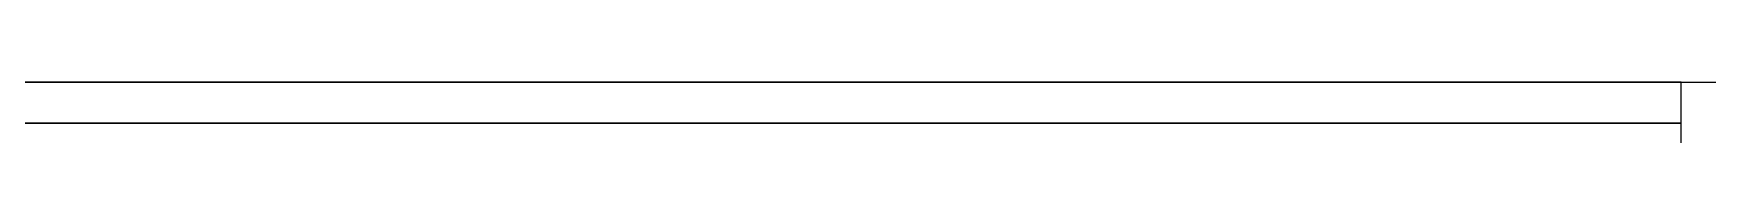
# Model space of a CAD drawing. Header units: millimetres. Extents: x 1573 to 2177, y 1587 to 1932.
# Drawn here: x 1783.253 to 1787.321, y 1911.593 to 1911.722 of the extents above; entities that cross this region are included whole.
import ezdxf

# ---------------------------------------------------------------- set-up
doc = ezdxf.new("R2010")
doc.units = ezdxf.units.MM
doc.header["$LTSCALE"] = 0.03
doc.layers.add('-HIDRO', color=8, linetype='Continuous')

msp = doc.modelspace()

# ---------------------------------------------------------------- linework, layer by layer
at = {"layer": '-HIDRO'}
for p, q in [((1780.8041, 1911.7217), (1787.2563, 1911.7217)), ((1787.2563, 1911.7217), (1780.8041, 1911.7217)), ((1787.2563, 1911.7217), (1780.8041, 1911.7217)), ((1787.2563, 1910.4716), (1787.2563, 1911.7217)), ((1787.2563, 1911.7217), (1787.8563, 1911.7217)), ((1787.2563, 1911.6217), (1787.2563, 1911.7217)), ((1787.2563, 1911.6217), (1787.2563, 1911.7217)), ((1787.2563, 1911.6217), (1780.9041, 1911.6217)), ((1780.9041, 1911.6217), (1787.2563, 1911.6217)), ((1780.9041, 1911.6217), (1787.2563, 1911.6217))]:
    msp.add_line(p, q, dxfattribs=at)

doc.saveas('drawing.dxf')
